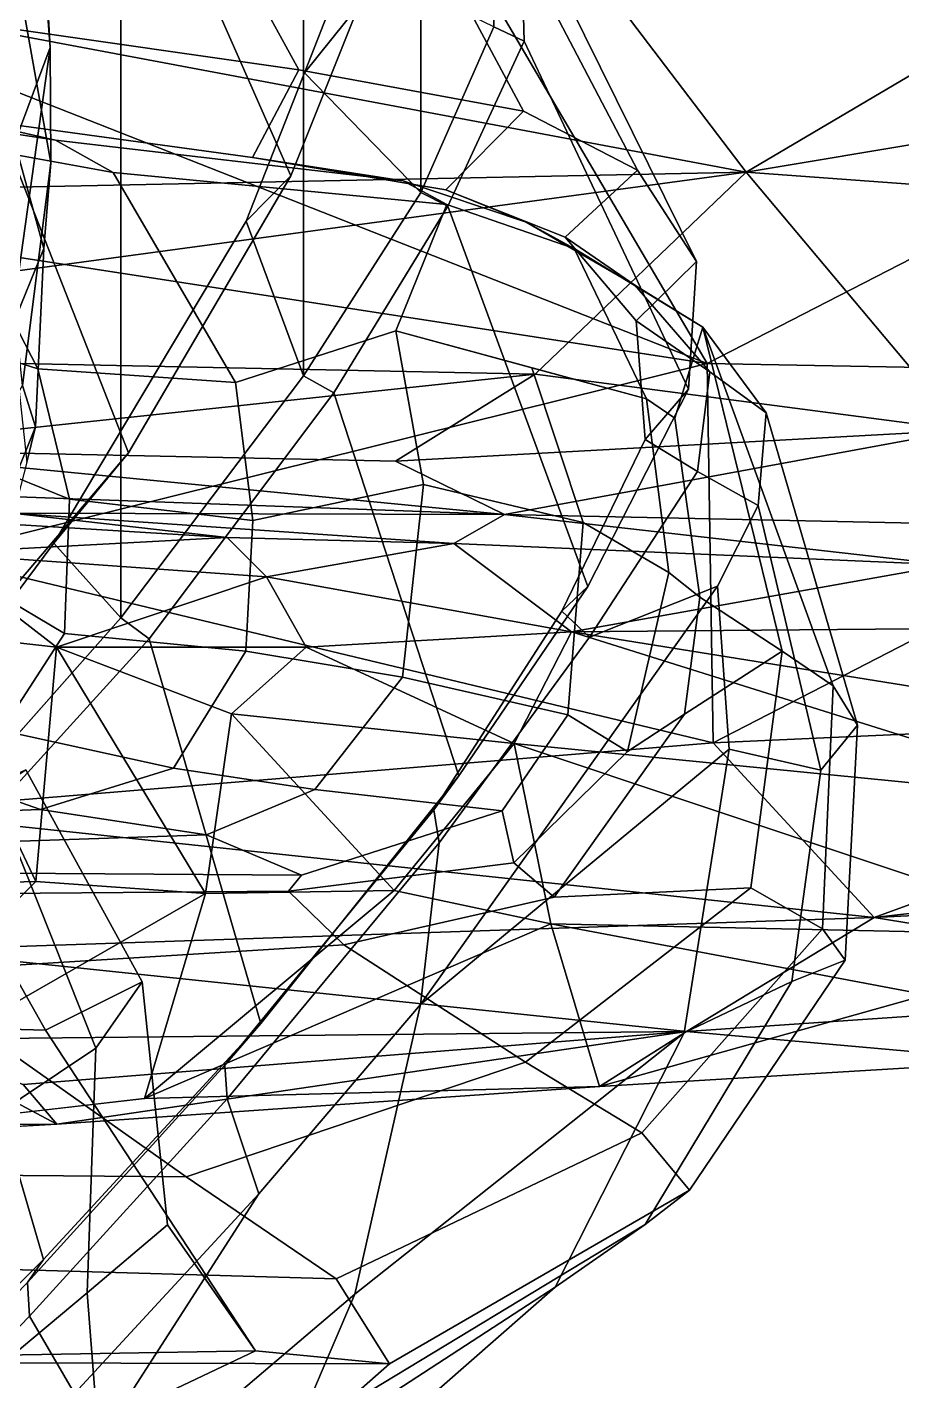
# Model space of a CAD drawing. Header units: inches. Extents: x -15.6 to 12, y -13.7 to 13.7.
# Drawn here: x -7.099 to -6.215, y -8.481 to -7.114 of the extents above; entities that cross this region are included whole.
import ezdxf

# ---------------------------------------------------------------- set-up
doc = ezdxf.new("R2010")
doc.units = ezdxf.units.IN
doc.header["$MEASUREMENT"] = 0
for name, color, linetype in [('SEAT-CHASSIS', 5, 'Continuous'), ('SEAT-FABRICBACK', 5, 'Continuous'), ('SEAT-FRAME', 5, 'Continuous')]:
    doc.layers.add(name, color=color, linetype=linetype)

msp = doc.modelspace()

# ---------------------------------------------------------------- linework, layer by layer
at = {"layer": 'SEAT-CHASSIS'}
for points in [[(-6.3727, -7.2599, 14.6269), (-5.7089, -6.8684, 14.2893), (-6.6117, -6.9457, 14.4875)], [(-6.3727, -7.2599, 14.6269), (-5.5919, -7.1299, 14.4383), (-5.7089, -6.8684, 14.2893)], [(-6.3727, -7.2599, 14.6269), (-6.6117, -6.9457, 14.4875), (-7.1601, -7.1122, 14.679)], [(-7.283, -7.111, 14.0689), (-6.6405, -7.0637, 13.9536), (-6.412, -7.4533, 14.1115)], [(-6.6405, -7.0637, 13.9536), (-5.706, -7.0907, 13.8723), (-6.412, -7.4533, 14.1115)], [(-5.706, -7.0907, 13.8723), (-5.6882, -7.4668, 14.0618), (-6.412, -7.4533, 14.1115)], [(-6.3727, -7.2599, 14.6269), (-7.1601, -7.1122, 14.679), (-7.5857, -7.2848, 14.8706)], [(-7.295, -7.3171, 14.1679), (-7.283, -7.111, 14.0689), (-6.412, -7.4533, 14.1115)], [(-5.5919, -7.1299, 14.4383), (-6.3727, -7.2599, 14.6269), (-5.7143, -7.3083, 14.5895)], [(-6.3727, -7.2599, 14.6269), (-7.7086, -7.4409, 15.0599), (-6.5857, -7.4641, 14.8507)], [(-7.5857, -7.2848, 14.8706), (-7.7086, -7.4409, 15.0599), (-6.3727, -7.2599, 14.6269)], [(-6.5857, -7.4641, 14.8507), (-6.1537, -7.5206, 14.8557), (-6.3727, -7.2599, 14.6269)], [(-5.7143, -7.3083, 14.5895), (-6.3727, -7.2599, 14.6269), (-6.1537, -7.5206, 14.8557)], [(-7.1951, -7.6474, 14.3728), (-7.295, -7.3171, 14.1679), (-6.412, -7.4533, 14.1115)], [(-7.2982, -7.5398, 15.143), (-6.5857, -7.4641, 14.8507), (-7.7086, -7.4409, 15.0599)], [(-7.1951, -7.6474, 14.3728), (-6.412, -7.4533, 14.1115), (-6.4058, -7.8361, 14.4387)], [(-5.6882, -7.4668, 14.0618), (-6.4058, -7.8361, 14.4387), (-6.412, -7.4533, 14.1115)], [(-6.5857, -7.4641, 14.8507), (-7.2982, -7.5398, 15.143), (-6.7268, -7.5518, 14.9967)], [(-6.1537, -7.5206, 14.8557), (-6.5857, -7.4641, 14.8507), (-6.7268, -7.5518, 14.9967)], [(-5.6882, -7.4668, 14.0618), (-5.6671, -7.8028, 14.3693), (-6.4058, -7.8361, 14.4387)], [(-6.6166, -7.6058, 15.0842), (-6.1537, -7.5206, 14.8557), (-6.7268, -7.5518, 14.9967)], [(-6.1537, -7.5206, 14.8557), (-6.6166, -7.6058, 15.0842), (-6.0083, -7.6184, 15.0244)], [(-7.5916, -7.5703, 15.3952), (-6.6166, -7.6058, 15.0842), (-7.2982, -7.5398, 15.143)], [(-6.7268, -7.5518, 14.9967), (-7.2982, -7.5398, 15.143), (-6.6166, -7.6058, 15.0842)], [(-7.5916, -7.5703, 15.3952), (-7.1142, -7.6043, 15.5532), (-6.6166, -7.6058, 15.0842)], [(-6.8969, -7.6288, 15.4831), (-7.1142, -7.6043, 15.5532), (-7.2275, -7.6086, 15.7244)], [(-7.1923, -7.6447, 15.7562), (-6.8969, -7.6288, 15.4831), (-7.2275, -7.6086, 15.7244)], [(-6.668, -7.6351, 15.3662), (-6.6166, -7.6058, 15.0842), (-7.1142, -7.6043, 15.5532)], [(-6.8969, -7.6288, 15.4831), (-6.668, -7.6351, 15.3662), (-7.1142, -7.6043, 15.5532)], [(-6.1688, -7.6564, 15.2467), (-6.6166, -7.6058, 15.0842), (-6.668, -7.6351, 15.3662)], [(-6.1688, -7.6564, 15.2467), (-6.0083, -7.6184, 15.0244), (-6.6166, -7.6058, 15.0842)], [(-6.8573, -7.6687, 15.5203), (-6.8969, -7.6288, 15.4831), (-7.1923, -7.6447, 15.7562)], [(-6.668, -7.6351, 15.3662), (-6.8969, -7.6288, 15.4831), (-6.8573, -7.6687, 15.5203)], [(-6.5492, -7.7242, 15.4311), (-6.668, -7.6351, 15.3662), (-6.8573, -7.6687, 15.5203)], [(-6.668, -7.6351, 15.3662), (-6.5492, -7.7242, 15.4311), (-6.1688, -7.6564, 15.2467)], [(-6.4058, -7.8361, 14.4387), (-7.2494, -7.9055, 14.6425), (-7.1951, -7.6474, 14.3728)], [(-7.2102, -7.7239, 15.8408), (-7.0694, -7.7397, 15.7091), (-7.1923, -7.6447, 15.7562)], [(-6.8573, -7.6687, 15.5203), (-7.1923, -7.6447, 15.7562), (-7.0694, -7.7397, 15.7091)], [(-7.0694, -7.7397, 15.7091), (-6.8172, -7.7395, 15.5421), (-6.8573, -7.6687, 15.5203)], [(-6.8172, -7.7395, 15.5421), (-6.5492, -7.7242, 15.4311), (-6.8573, -7.6687, 15.5203)], [(-6.5492, -7.7242, 15.4311), (-6.1268, -7.7203, 15.3178), (-6.1688, -7.6564, 15.2467)], [(-6.5492, -7.7242, 15.4311), (-5.9998, -7.8122, 15.3394), (-6.1268, -7.7203, 15.3178)], [(-7.2493, -7.9806, 15.7743), (-7.0902, -7.9762, 15.6521), (-7.2102, -7.7239, 15.8408)], [(-7.2102, -7.7239, 15.8408), (-7.0902, -7.9762, 15.6521), (-7.0694, -7.7397, 15.7091)], [(-6.5492, -7.7242, 15.4311), (-6.8172, -7.7395, 15.5421), (-6.6069, -7.8368, 15.4683)], [(-6.6069, -7.8368, 15.4683), (-5.9977, -7.8971, 15.3451), (-6.5492, -7.7242, 15.4311)], [(-5.9998, -7.8122, 15.3394), (-6.5492, -7.7242, 15.4311), (-5.9977, -7.8971, 15.3451)], [(-6.919, -7.9885, 15.5515), (-7.0694, -7.7397, 15.7091), (-7.0902, -7.9762, 15.6521)], [(-6.8172, -7.7395, 15.5421), (-7.0694, -7.7397, 15.7091), (-6.8925, -7.8071, 15.5909)], [(-6.919, -7.9885, 15.5515), (-6.8925, -7.8071, 15.5909), (-7.0694, -7.7397, 15.7091)], [(-6.6069, -7.8368, 15.4683), (-6.8172, -7.7395, 15.5421), (-6.8925, -7.8071, 15.5909)], [(-6.2434, -8.0126, 14.6775), (-6.4058, -7.8361, 14.4387), (-5.6671, -7.8028, 14.3693)], [(-4.729, -7.8404, 14.4771), (-6.2434, -8.0126, 14.6775), (-5.6671, -7.8028, 14.3693)], [(-6.7283, -7.9852, 15.4753), (-6.8925, -7.8071, 15.5909), (-6.919, -7.9885, 15.5515)], [(-6.6069, -7.8368, 15.4683), (-6.8925, -7.8071, 15.5909), (-6.7283, -7.9852, 15.4753)], [(-7.2494, -7.9055, 14.6425), (-6.4058, -7.8361, 14.4387), (-6.2434, -8.0126, 14.6775)], [(-6.6069, -7.8368, 15.4683), (-6.7283, -7.9852, 15.4753), (-6.5699, -8.019, 15.4156)], [(-6.6069, -7.8368, 15.4683), (-6.0261, -8.0307, 15.3113), (-5.9977, -7.8971, 15.3451)], [(-6.5699, -8.019, 15.4156), (-6.0261, -8.0307, 15.3113), (-6.6069, -7.8368, 15.4683)], [(-6.2434, -8.0126, 14.6775), (-4.729, -7.8404, 14.4771), (-4.7346, -7.9374, 14.6621)], [(-6.2434, -8.0126, 14.6775), (-7.2192, -8.0456, 14.8444), (-7.2494, -7.9055, 14.6425)], [(-5.7999, -8.0847, 14.8738), (-6.2434, -8.0126, 14.6775), (-4.7346, -7.9374, 14.6621)], [(-7.0902, -7.9762, 15.6521), (-7.3545, -8.238, 15.6302), (-6.919, -7.9885, 15.5515)], [(-7.3545, -8.238, 15.6302), (-7.0902, -7.9762, 15.6521), (-7.2493, -7.9806, 15.7743)], [(-6.9805, -8.1955, 15.446), (-6.919, -7.9885, 15.5515), (-7.3545, -8.238, 15.6302)], [(-6.9805, -8.1955, 15.446), (-6.5699, -8.019, 15.4156), (-6.7283, -7.9852, 15.4753)], [(-6.9805, -8.1955, 15.446), (-6.7283, -7.9852, 15.4753), (-6.919, -7.9885, 15.5515)], [(-7.2192, -8.0456, 14.8444), (-6.2434, -8.0126, 14.6775), (-6.4329, -8.1278, 14.9527)], [(-6.5699, -8.019, 15.4156), (-6.9805, -8.1955, 15.446), (-6.5207, -8.1834, 15.2776)], [(-6.5699, -8.019, 15.4156), (-6.5207, -8.1834, 15.2776), (-6.1905, -8.0908, 15.2933)], [(-6.1905, -8.0908, 15.2933), (-6.0261, -8.0307, 15.3113), (-6.5699, -8.019, 15.4156)], [(-6.2434, -8.0126, 14.6775), (-5.7999, -8.0847, 14.8738), (-6.4329, -8.1278, 14.9527)], [(-6.4329, -8.1278, 14.9527), (-7.2299, -8.1357, 15.0516), (-7.2192, -8.0456, 14.8444)], [(-6.0954, -8.1577, 15.1726), (-6.1905, -8.0908, 15.2933), (-6.5207, -8.1834, 15.2776)], [(-6.0954, -8.1577, 15.1726), (-6.4329, -8.1278, 14.9527), (-5.7999, -8.0847, 14.8738)], [(-7.1031, -8.1812, 15.2), (-7.2299, -8.1357, 15.0516), (-6.4329, -8.1278, 14.9527)], [(-7.0691, -8.2212, 15.4462), (-7.1031, -8.1812, 15.2), (-6.4329, -8.1278, 14.9527)], [(-6.5207, -8.1834, 15.2776), (-7.0691, -8.2212, 15.4462), (-6.4329, -8.1278, 14.9527)], [(-6.4329, -8.1278, 14.9527), (-6.0954, -8.1577, 15.1726), (-6.5207, -8.1834, 15.2776)], [(-7.2299, -8.1357, 15.0516), (-7.0691, -8.2212, 15.4462), (-7.7758, -8.2223, 15.5166)], [(-7.2299, -8.1357, 15.0516), (-7.1031, -8.1812, 15.2), (-7.0691, -8.2212, 15.4462)], [(-7.3545, -8.238, 15.6302), (-7.7758, -8.2223, 15.5166), (-7.0691, -8.2212, 15.4462)]]:
    msp.add_3dface(points, dxfattribs=at)
at = {"layer": 'SEAT-CHASSIS', "invisible_edges": 1}
for points in [[(-6.9805, -8.1955, 15.446), (-7.0691, -8.2212, 15.4462), (-6.5207, -8.1834, 15.2776)], [(-7.0691, -8.2212, 15.4462), (-6.9805, -8.1955, 15.446), (-7.3545, -8.238, 15.6302)]]:
    msp.add_3dface(points, dxfattribs=at)
at = {"layer": 'SEAT-FABRICBACK'}
for points in [[(-7.0045, -7.7099, 26.8438), (-7.0045, 7.7099, 26.8438), (-7.2216, 7.9549, 27.4356), (-7.2216, -7.9549, 27.4356)], [(-7.0045, -7.7099, 26.8438), (-6.8197, -7.4657, 26.2231), (-6.8197, 7.4657, 26.2231), (-7.0045, 7.7099, 26.8438)], [(-6.7014, -7.2805, 25.6738), (-6.7014, 7.2805, 25.6738), (-6.8197, 7.4657, 26.2231), (-6.8197, -7.4657, 26.2231)], [(-6.7014, -7.2805, 25.6738), (-6.6276, -7.1132, 25.0522), (-6.6276, 7.1132, 25.0522), (-6.7014, 7.2805, 25.6738)]]:
    msp.add_3dface(points, dxfattribs=at)
at = {"layer": 'SEAT-FRAME'}
for points in [[(-7.8442, -6.5417, 26.4183), (-7.1622, -7.1222, 26.5621), (-6.9677, -6.9575, 25.8685), (-7.5432, -6.511, 25.7439)], [(-7.1692, -7.2239, 15.2407), (-7.1596, -6.8509, 14.8773), (-7.119, -6.5492, 14.9644), (-7.0915, -6.8586, 15.3641)], [(-7.0758, -7.134, 15.8243), (-7.0915, -6.8586, 15.3641), (-7.0945, -6.5712, 15.443), (-7.0988, -6.8331, 15.8338)], [(-7.1236, -7.1139, 20.8263), (-7.3157, -6.7788, 20.9027), (-7.0137, -6.812, 22.1167), (-6.8244, -7.1568, 22.0857)], [(-6.5976, -7.1984, 23.0391), (-6.8244, -7.1568, 22.0857), (-7.0137, -6.812, 22.1167), (-6.7834, -6.8516, 23.0819)], [(-7.075, -7.2505, 16.1508), (-7.0758, -7.134, 15.8243), (-7.0988, -6.8331, 15.8338), (-7.1222, -6.9853, 16.1787)], [(-6.7637, -7.0911, 25.3935), (-6.8842, -6.8367, 25.3275), (-6.9677, -6.9575, 25.8685), (-6.8326, -7.2638, 25.8918)], [(-7.1692, -7.2239, 15.2407), (-7.0915, -6.8586, 15.3641), (-7.0758, -7.134, 15.8243), (-7.162, -7.3648, 15.5065)], [(-6.5976, -7.1984, 23.0391), (-6.7834, -6.8516, 23.0819), (-6.6654, -6.9092, 23.7368), (-6.4824, -7.2579, 23.676)], [(-6.4226, -7.3502, 24.2976), (-6.4824, -7.2579, 23.676), (-6.6654, -6.9092, 23.7368), (-6.6007, -6.9906, 24.327)], [(-6.9967, -7.5434, 26.6091), (-6.8326, -7.2638, 25.8918), (-6.9677, -6.9575, 25.8685), (-7.1622, -7.1222, 26.5621)], [(-7.075, -7.2505, 16.1508), (-7.1222, -6.9853, 16.1787), (-7.1555, -7.0705, 16.493), (-7.0821, -7.3372, 16.5101)], [(-6.8189, -7.1598, 25.3336), (-6.7729, -7.0425, 24.9659), (-6.7303, -6.9765, 24.9845), (-6.7637, -7.0911, 25.3935)], [(-6.6276, -7.1132, 25.0522), (-6.5968, -7.1278, 25.0498), (-6.6007, -6.9906, 24.327), (-6.6288, -6.9743, 24.3334)], [(-6.4226, -7.3502, 24.2976), (-6.6007, -6.9906, 24.327), (-6.5968, -7.1278, 25.0498), (-6.4309, -7.479, 24.9186)], [(-6.7014, -7.2805, 25.6738), (-6.6276, -7.1132, 25.0522), (-6.7729, -7.0425, 24.9659), (-6.8189, -7.1598, 25.3336)], [(-7.1142, -7.4158, 17.1904), (-7.0821, -7.3372, 16.5101), (-7.1555, -7.0705, 16.493), (-7.2429, -7.163, 17.2662)], [(-6.8189, -7.1598, 25.3336), (-6.7637, -7.0911, 25.3935), (-6.8326, -7.2638, 25.8918), (-6.8776, -7.3095, 25.8026)], [(-6.9967, -7.5434, 26.6091), (-7.1622, -7.1222, 26.5621), (-7.4014, -7.3212, 27.2371), (-7.2172, -7.8019, 27.2744)], [(-7.1236, -7.1139, 20.8263), (-6.8244, -7.1568, 22.0857), (-6.8712, -7.2452, 22.1183), (-7.179, -7.2031, 20.8302)], [(-6.6276, -7.1132, 25.0522), (-6.7014, -7.2805, 25.6738), (-6.674, -7.2943, 25.6748), (-6.5968, -7.1278, 25.0498)], [(-7.1836, -7.4577, 15.6536), (-7.162, -7.3648, 15.5065), (-7.0758, -7.134, 15.8243), (-7.1123, -7.3941, 15.8028)], [(-7.0758, -7.134, 15.8243), (-7.075, -7.2505, 16.1508), (-7.1039, -7.4753, 16.0835), (-7.1123, -7.3941, 15.8028)], [(-6.5327, -7.6783, 25.6179), (-6.4309, -7.479, 24.9186), (-6.5968, -7.1278, 25.0498), (-6.674, -7.2943, 25.6748)], [(-6.7014, -7.2805, 25.6738), (-6.8189, -7.1598, 25.3336), (-6.8776, -7.3095, 25.8026), (-6.8197, -7.4657, 26.2231)], [(-6.5976, -7.1984, 23.0391), (-6.6761, -7.2777, 22.9173), (-6.8712, -7.2452, 22.1183), (-6.8244, -7.1568, 22.0857)], [(-7.2629, -7.1982, 19.8421), (-7.3719, -7.1653, 19.7625), (-7.179, -7.2031, 20.8302), (-7.0705, -7.2277, 20.9075)], [(-7.2087, -7.2248, 19.8748), (-7.2629, -7.1982, 19.8421), (-7.0705, -7.2277, 20.9075), (-7.0123, -7.2604, 20.9252)], [(-6.719, -7.2689, 22.2796), (-7.0705, -7.2277, 20.9075), (-7.179, -7.2031, 20.8302), (-6.8712, -7.2452, 22.1183)], [(-6.5976, -7.1984, 23.0391), (-6.4824, -7.2579, 23.676), (-6.5554, -7.3255, 23.5277), (-6.6761, -7.2777, 22.9173)], [(-7.1684, -7.4334, 19.2667), (-7.2731, -7.2079, 19.2471), (-7.2087, -7.2248, 19.8748), (-7.0883, -7.4585, 19.8952)], [(-6.8885, -7.4724, 21.1745), (-7.0883, -7.4585, 19.8952), (-7.2087, -7.2248, 19.8748), (-7.0123, -7.2604, 20.9252)], [(-6.6751, -7.2928, 22.258), (-7.0123, -7.2604, 20.9252), (-7.0705, -7.2277, 20.9075), (-6.719, -7.2689, 22.2796)], [(-7.0906, -7.5173, 16.5217), (-7.1039, -7.4753, 16.0835), (-7.075, -7.2505, 16.1508), (-7.0821, -7.3372, 16.5101)], [(-6.719, -7.2689, 22.2796), (-6.8712, -7.2452, 22.1183), (-6.6761, -7.2777, 22.9173), (-6.5947, -7.3106, 22.8878)], [(-6.4226, -7.3502, 24.2976), (-6.4836, -7.4102, 24.1515), (-6.5554, -7.3255, 23.5277), (-6.4824, -7.2579, 23.676)], [(-7.0722, -7.6346, 26.6806), (-6.8776, -7.3095, 25.8026), (-6.8326, -7.2638, 25.8918), (-6.9967, -7.5434, 26.6091)], [(-6.8885, -7.4724, 21.1745), (-7.0123, -7.2604, 20.9252), (-6.6751, -7.2928, 22.258), (-6.7267, -7.4203, 21.817)], [(-6.5465, -7.337, 22.8771), (-6.6751, -7.2928, 22.258), (-6.719, -7.2689, 22.2796), (-6.5947, -7.3106, 22.8878)], [(-6.8197, -7.4657, 26.2231), (-6.7893, -7.4829, 26.2225), (-6.674, -7.2943, 25.6748), (-6.7014, -7.2805, 25.6738)], [(-6.485, -7.374, 23.543), (-6.5947, -7.3106, 22.8878), (-6.6761, -7.2777, 22.9173), (-6.5554, -7.3255, 23.5277)], [(-6.5327, -7.6783, 25.6179), (-6.674, -7.2943, 25.6748), (-6.7893, -7.4829, 26.2225), (-6.663, -7.8694, 26.1357)], [(-6.7267, -7.4203, 21.817), (-6.6751, -7.2928, 22.258), (-6.5465, -7.337, 22.8771), (-6.4733, -7.4888, 22.8925)], [(-7.0045, -7.7099, 26.8438), (-6.8197, -7.4657, 26.2231), (-6.8776, -7.3095, 25.8026), (-7.0722, -7.6346, 26.6806)], [(-6.5947, -7.3106, 22.8878), (-6.485, -7.374, 23.543), (-6.4165, -7.4164, 23.6648), (-6.5465, -7.337, 22.8771)], [(-6.485, -7.374, 23.543), (-6.5554, -7.3255, 23.5277), (-6.4836, -7.4102, 24.1515), (-6.4092, -7.4615, 24.2323)], [(-7.0906, -7.5173, 16.5217), (-7.0821, -7.3372, 16.5101), (-7.1142, -7.4158, 17.1904), (-7.0995, -7.553, 17.2103)], [(-6.5465, -7.337, 22.8771), (-6.4165, -7.4164, 23.6648), (-6.4446, -7.5083, 23.0981), (-6.4733, -7.4888, 22.8925)], [(-6.4226, -7.3502, 24.2976), (-6.4309, -7.479, 24.9186), (-6.4745, -7.5301, 24.7787), (-6.4836, -7.4102, 24.1515)], [(-6.4092, -7.4615, 24.2323), (-6.3524, -7.5032, 24.2717), (-6.4165, -7.4164, 23.6648), (-6.485, -7.374, 23.543)], [(-6.6987, -7.5754, 21.8229), (-6.8711, -7.6119, 21.1807), (-6.8885, -7.4724, 21.1745), (-6.7267, -7.4203, 21.817)], [(-6.6987, -7.5754, 21.8229), (-6.7267, -7.4203, 21.817), (-6.589, -7.4575, 22.4013), (-6.5373, -7.6137, 22.3515)], [(-6.4219, -7.5623, 24.777), (-6.4092, -7.4615, 24.2323), (-6.4836, -7.4102, 24.1515), (-6.4745, -7.5301, 24.7787)], [(-6.3361, -7.7438, 23.3785), (-6.4194, -7.6893, 23.103), (-6.4446, -7.5083, 23.0981), (-6.4165, -7.4164, 23.6648)], [(-6.3361, -7.7438, 23.3785), (-6.4165, -7.4164, 23.6648), (-6.2846, -7.7787, 23.5678), (-6.3361, -7.7438, 23.3785)], [(-6.3524, -7.5032, 24.2717), (-6.26, -7.8185, 23.9943), (-6.2846, -7.7787, 23.5678), (-6.4165, -7.4164, 23.6648)], [(-7.1399, -7.5567, 19.2722), (-7.1684, -7.4334, 19.2667), (-7.0883, -7.4585, 19.8952), (-7.0562, -7.5903, 19.9011)], [(-6.8711, -7.6119, 21.1807), (-7.0562, -7.5903, 19.9011), (-7.0883, -7.4585, 19.8952), (-6.8885, -7.4724, 21.1745)], [(-6.4508, -7.6642, 22.8972), (-6.5373, -7.6137, 22.3515), (-6.589, -7.4575, 22.4013), (-6.4733, -7.4888, 22.8925)], [(-6.4092, -7.4615, 24.2323), (-6.4219, -7.5623, 24.777), (-6.3605, -7.5965, 24.7324), (-6.3524, -7.5032, 24.2717)], [(-7.1039, -7.4753, 16.0835), (-7.0906, -7.5173, 16.5217), (-7.1346, -7.6261, 16.5438), (-7.1445, -7.5465, 16.0782)], [(-6.8197, -7.4657, 26.2231), (-7.0045, -7.7099, 26.8438), (-6.9758, -7.7313, 26.8468), (-6.7893, -7.4829, 26.2225)], [(-6.8631, -8.1195, 26.7465), (-6.663, -7.8694, 26.1357), (-6.7893, -7.4829, 26.2225), (-6.9758, -7.7313, 26.8468)], [(-6.5327, -7.6783, 25.6179), (-6.5587, -7.7034, 25.437), (-6.4745, -7.5301, 24.7787), (-6.4309, -7.479, 24.9186)], [(-6.4194, -7.6893, 23.103), (-6.4508, -7.6642, 22.8972), (-6.4733, -7.4888, 22.8925), (-6.4446, -7.5083, 23.0981)], [(-6.3524, -7.5032, 24.2717), (-6.3605, -7.5965, 24.7324), (-6.2971, -7.8637, 24.5298), (-6.26, -7.8185, 23.9943)], [(-7.0995, -7.553, 17.2103), (-7.1333, -7.6837, 17.2227), (-7.1346, -7.6261, 16.5438), (-7.0906, -7.5173, 16.5217)], [(-6.4219, -7.5623, 24.777), (-6.4745, -7.5301, 24.7787), (-6.5587, -7.7034, 25.437), (-6.531, -7.7295, 25.4078)], [(-7.2531, -7.8772, 27.3038), (-7.0722, -7.6346, 26.6806), (-6.9967, -7.5434, 26.6091), (-7.2172, -7.8019, 27.2744)], [(-7.1307, -7.6848, 19.2756), (-7.1399, -7.5567, 19.2722), (-7.0562, -7.5903, 19.9011), (-7.0614, -7.726, 19.9032)], [(-6.531, -7.7295, 25.4078), (-6.4017, -7.678, 25.0539), (-6.3605, -7.5965, 24.7324), (-6.4219, -7.5623, 24.777)], [(-6.6987, -7.5754, 21.8229), (-6.7197, -7.7698, 21.8185), (-6.8782, -7.7437, 21.1773), (-6.8711, -7.6119, 21.1807)], [(-6.5373, -7.6137, 22.3515), (-6.5526, -7.8079, 22.3462), (-6.7197, -7.7698, 21.8185), (-6.6987, -7.5754, 21.8229)], [(-6.8782, -7.7437, 21.1773), (-7.0614, -7.726, 19.9032), (-7.0562, -7.5903, 19.9011), (-6.8711, -7.6119, 21.1807)], [(-6.4017, -7.678, 25.0539), (-6.3899, -7.8426, 25.0564), (-6.2971, -7.8637, 24.5298), (-6.3605, -7.5965, 24.7324)], [(-6.4508, -7.6642, 22.8972), (-6.4925, -7.845, 22.8884), (-6.5526, -7.8079, 22.3462), (-6.5373, -7.6137, 22.3515)], [(-7.0045, -7.7099, 26.8438), (-7.0722, -7.6346, 26.6806), (-7.2531, -7.8772, 27.3038), (-7.2216, -7.9549, 27.4356)], [(-6.4925, -7.845, 22.8884), (-6.4508, -7.6642, 22.8972), (-6.4194, -7.6893, 23.103), (-6.435, -7.8073, 23.0994)], [(-6.7015, -8.1006, 26.2388), (-6.3899, -7.8426, 25.0564), (-6.4017, -7.678, 25.0539), (-6.7015, -8.1006, 26.2388)], [(-6.7015, -8.1006, 26.2388), (-6.4017, -7.678, 25.0539), (-6.531, -7.7295, 25.4078), (-6.6829, -7.9373, 25.9897)], [(-6.5327, -7.6783, 25.6179), (-6.663, -7.8694, 26.1357), (-6.6883, -7.904, 26.0182), (-6.5587, -7.7034, 25.437)], [(-7.1691, -7.7873, 19.2687), (-7.1307, -7.6848, 19.2756), (-7.0614, -7.726, 19.9032), (-7.1245, -7.8237, 19.8919)], [(-6.3361, -7.7438, 23.3785), (-6.435, -7.8073, 23.0994), (-6.4194, -7.6893, 23.103)], [(-7.2216, -7.9549, 27.4356), (-7.1954, -7.9725, 27.4387), (-6.9758, -7.7313, 26.8468), (-7.0045, -7.7099, 26.8438)], [(-6.6829, -7.9373, 25.9897), (-6.531, -7.7295, 25.4078), (-6.5587, -7.7034, 25.437), (-6.6883, -7.904, 26.0182)], [(-6.8631, -8.1195, 26.7465), (-6.9758, -7.7313, 26.8468), (-7.1954, -7.9725, 27.4387), (-7.0826, -8.358, 27.3293)], [(-6.9511, -7.8617, 21.157), (-7.1245, -7.8237, 19.8919), (-7.0614, -7.726, 19.9032), (-6.8782, -7.7437, 21.1773)], [(-6.8083, -7.8834, 21.7998), (-6.9511, -7.8617, 21.157), (-6.8782, -7.7437, 21.1773), (-6.7197, -7.7698, 21.8185)], [(-6.3679, -7.9825, 23.3436), (-6.5664, -7.9921, 23.0711), (-6.435, -7.8073, 23.0994), (-6.3361, -7.7438, 23.3785)], [(-6.3679, -7.9825, 23.3436), (-6.3361, -7.7438, 23.3785), (-6.2846, -7.7787, 23.5678), (-6.2956, -8.0242, 23.5219)], [(-6.6191, -7.9048, 22.3366), (-6.8083, -7.8834, 21.7998), (-6.7197, -7.7698, 21.8185), (-6.5526, -7.8079, 22.3462)], [(-6.2725, -8.0557, 23.9551), (-6.2956, -8.0242, 23.5219), (-6.2846, -7.7787, 23.5678), (-6.26, -7.8185, 23.9943)], [(-6.6074, -7.9574, 22.8642), (-6.6191, -7.9048, 22.3366), (-6.5526, -7.8079, 22.3462), (-6.4925, -7.845, 22.8884)], [(-6.6074, -7.9574, 22.8642), (-6.4925, -7.845, 22.8884), (-6.435, -7.8073, 23.0994), (-6.5664, -7.9921, 23.0711)], [(-6.2725, -8.0557, 23.9551), (-6.26, -7.8185, 23.9943), (-6.2971, -7.8637, 24.5298), (-6.3263, -8.0774, 24.5056)], [(-7.0856, -7.9036, 21.1281), (-7.2408, -7.8493, 19.8675), (-7.1245, -7.8237, 19.8919), (-6.9511, -7.8617, 21.157)], [(-6.7015, -8.1006, 26.2388), (-6.768, -8.3928, 26.2137), (-6.4353, -8.1289, 25.0468), (-6.3899, -7.8426, 25.0564)], [(-6.4353, -8.1289, 25.0468), (-6.3263, -8.0774, 24.5056), (-6.2971, -7.8637, 24.5298), (-6.3899, -7.8426, 25.0564)], [(-7.3731, -7.9141, 21.0674), (-7.4318, -7.8554, 19.8273), (-7.2408, -7.8493, 19.8675), (-7.0856, -7.9036, 21.1281)], [(-7.0804, -8.1265, 24.3697), (-6.9829, -8.0777, 24.6524), (-7.1003, -7.8634, 24.7421), (-7.2022, -7.9112, 24.4978)], [(-7.0297, -8.1446, 24.9213), (-7.1333, -7.8851, 24.8995), (-7.1003, -7.8634, 24.7421), (-6.9829, -8.0777, 24.6524)], [(-6.8083, -7.8834, 21.7998), (-6.9179, -7.9293, 21.7766), (-7.0856, -7.9036, 21.1281), (-6.9511, -7.8617, 21.157)], [(-6.8631, -8.1195, 26.7465), (-6.8993, -8.1616, 26.6625), (-6.6883, -7.904, 26.0182), (-6.663, -7.8694, 26.1357)], [(-7.4892, -8.1085, 26.1127), (-7.1333, -7.8851, 24.8995), (-7.0297, -8.1446, 24.9213), (-7.4063, -8.3962, 26.2837)], [(-6.6191, -7.9048, 22.3366), (-6.822, -7.9697, 22.305), (-6.9179, -7.9293, 21.7766), (-6.8083, -7.8834, 21.7998)], [(-7.853, -7.8954, 24.3375), (-7.7292, -8.1085, 24.2173), (-7.0804, -8.1265, 24.3697), (-7.2022, -7.9112, 24.4978)], [(-7.0856, -7.9036, 21.1281), (-6.9179, -7.9293, 21.7766), (-7.3438, -7.9435, 21.6868), (-7.3731, -7.9141, 21.0674)], [(-6.6829, -7.9373, 25.9897), (-6.6883, -7.904, 26.0182), (-6.8993, -8.1616, 26.6625), (-6.8968, -8.1956, 26.6463)], [(-6.6074, -7.9574, 22.8642), (-6.8351, -7.9859, 22.8161), (-6.822, -7.9697, 22.305), (-6.6191, -7.9048, 22.3366)], [(-7.3438, -7.9435, 21.6868), (-6.9179, -7.9293, 21.7766), (-6.822, -7.9697, 22.305), (-7.3193, -7.9666, 22.2034)], [(-6.7015, -8.1006, 26.2388), (-6.6829, -7.9373, 25.9897), (-6.8968, -8.1956, 26.6463), (-6.8651, -8.2918, 26.7223)], [(-7.2949, -7.9896, 22.7191), (-7.3193, -7.9666, 22.2034), (-6.822, -7.9697, 22.305), (-6.8351, -7.9859, 22.8161)], [(-6.5664, -7.9921, 23.0711), (-6.779, -8.0401, 23.0257), (-6.8351, -7.9859, 22.8161), (-6.6074, -7.9574, 22.8642)], [(-7.3234, -8.599, 27.9281), (-7.0826, -8.358, 27.3293), (-7.1954, -7.9725, 27.4387), (-7.4313, -8.1992, 28.0049)], [(-6.3679, -7.9825, 23.3436), (-6.5954, -8.1588, 23.2532), (-6.779, -8.0401, 23.0257), (-6.5664, -7.9921, 23.0711)], [(-6.3679, -7.9825, 23.3436), (-6.2956, -8.0242, 23.5219), (-6.4781, -8.2302, 23.418), (-6.5954, -8.1588, 23.2532)], [(-6.779, -8.0401, 23.0257), (-7.2306, -8.0682, 22.92), (-7.2949, -7.9896, 22.7191), (-6.8351, -7.9859, 22.8161)], [(-6.2725, -8.0557, 23.9551), (-6.4299, -8.2879, 23.867), (-6.4781, -8.2302, 23.418), (-6.2956, -8.0242, 23.5219)], [(-6.779, -8.0401, 23.0257), (-6.5954, -8.1588, 23.2532), (-6.9385, -8.2745, 23.1342), (-7.2306, -8.0682, 22.92)], [(-6.3263, -8.0774, 24.5056), (-6.4747, -8.3226, 24.4473), (-6.4299, -8.2879, 23.867), (-6.2725, -8.0557, 23.9551)], [(-6.9385, -8.2745, 23.1342), (-7.3516, -8.271, 23.0445), (-7.2924, -8.0696, 22.9085), (-7.2306, -8.0682, 22.92)], [(-6.9829, -8.0777, 24.6524), (-7.0804, -8.1265, 24.3697), (-6.8682, -8.4501, 23.9074), (-6.9574, -8.3231, 24.4302)], [(-7.0297, -8.1446, 24.9213), (-6.9829, -8.0777, 24.6524), (-6.9574, -8.3231, 24.4302), (-7.0385, -8.3916, 24.9195)], [(-6.3263, -8.0774, 24.5056), (-6.4353, -8.1289, 25.0468), (-6.5657, -8.3859, 25.0192), (-6.4747, -8.3226, 24.4473)], [(-7.126, -8.6971, 27.3475), (-6.768, -8.3928, 26.2137), (-6.7015, -8.1006, 26.2388), (-6.8651, -8.2918, 26.7223)], [(-7.5363, -8.4617, 23.6762), (-6.8682, -8.4501, 23.9074), (-7.0804, -8.1265, 24.3697), (-7.7292, -8.1085, 24.2173)], [(-6.8631, -8.1195, 26.7465), (-7.0826, -8.358, 27.3293), (-7.0988, -8.381, 27.1967), (-6.8993, -8.1616, 26.6625)], [(-6.8846, -8.6653, 26.1814), (-6.5657, -8.3859, 25.0192), (-6.4353, -8.1289, 25.0468), (-6.768, -8.3928, 26.2137)], [(-7.4063, -8.3962, 26.2837), (-7.0297, -8.1446, 24.9213), (-7.0385, -8.3916, 24.9195), (-7.3188, -8.6259, 26.1179)], [(-6.4781, -8.2302, 23.418), (-6.7869, -8.3775, 23.2751), (-6.9385, -8.2745, 23.1342), (-6.5954, -8.1588, 23.2532)], [(-7.0968, -8.415, 27.1973), (-6.8968, -8.1956, 26.6463), (-6.8993, -8.1616, 26.6625), (-7.0988, -8.381, 27.1967)], [(-7.0511, -8.4932, 27.231), (-6.8651, -8.2918, 26.7223), (-6.8968, -8.1956, 26.6463), (-7.0968, -8.415, 27.1973)], [(-6.4781, -8.2302, 23.418), (-6.4299, -8.2879, 23.867), (-6.7329, -8.4632, 23.7504), (-6.7869, -8.3775, 23.2751)], [(-7.3856, -8.3603, 23.1246), (-7.3516, -8.271, 23.0445), (-6.9385, -8.2745, 23.1342), (-6.7869, -8.3775, 23.2751)], [(-7.0511, -8.4932, 27.231), (-7.126, -8.6971, 27.3475), (-6.8651, -8.2918, 26.7223)], [(-6.4747, -8.3226, 24.4473), (-6.7895, -8.513, 24.3499), (-6.7329, -8.4632, 23.7504), (-6.4299, -8.2879, 23.867)], [(-7.0279, -8.5259, 24.9217), (-7.0385, -8.3916, 24.9195), (-6.9574, -8.3231, 24.4302), (-6.8682, -8.4501, 23.9074)], [(-6.4747, -8.3226, 24.4473), (-6.5657, -8.3859, 25.0192), (-6.8798, -8.5902, 24.953), (-6.7895, -8.513, 24.3499)], [(-7.3856, -8.3603, 23.1246), (-6.7869, -8.3775, 23.2751), (-6.7329, -8.4632, 23.7504), (-7.412, -8.4616, 23.5819)], [(-7.3234, -8.599, 27.9281), (-7.3367, -8.6252, 27.8019), (-7.0988, -8.381, 27.1967), (-7.0826, -8.358, 27.3293)], [(-7.0968, -8.415, 27.1973), (-7.0988, -8.381, 27.1967), (-7.3367, -8.6252, 27.8019), (-7.3435, -8.6707, 27.8289)], [(-7.0385, -8.3916, 24.9195), (-7.0279, -8.5259, 24.9217), (-7.2961, -8.7586, 26.075), (-7.3188, -8.6259, 26.1179)], [(-6.768, -8.3928, 26.2137), (-7.126, -8.6971, 27.3475), (-7.2308, -8.9841, 27.309), (-6.8846, -8.6653, 26.1814)], [(-6.8846, -8.6653, 26.1814), (-7.1371, -8.823, 26.1218), (-6.8798, -8.5902, 24.953), (-6.5657, -8.3859, 25.0192)], [(-7.0511, -8.4932, 27.231), (-7.0968, -8.415, 27.1973), (-7.3435, -8.6707, 27.8289), (-7.3287, -8.775, 27.9364)], [(-7.5363, -8.4617, 23.6762), (-7.412, -8.4616, 23.5819), (-6.7329, -8.4632, 23.7504), (-6.8682, -8.4501, 23.9074)], [(-6.8682, -8.4501, 23.9074), (-6.7329, -8.4632, 23.7504), (-6.7895, -8.513, 24.3499), (-7.0279, -8.5259, 24.9217)]]:
    msp.add_3dface(points, dxfattribs=at)

doc.saveas('drawing.dxf')
